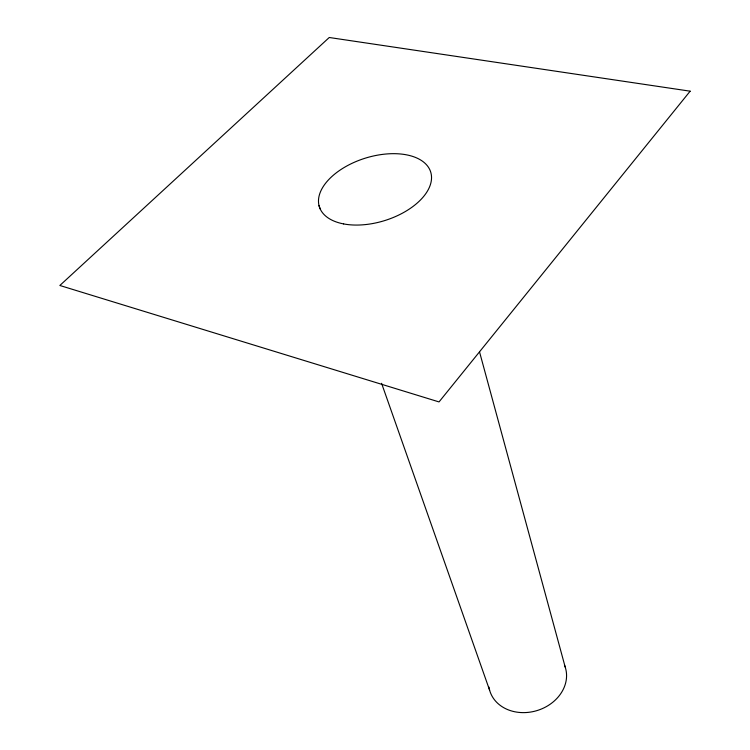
<?xml version="1.0" encoding="UTF-8"?>
<svg xmlns="http://www.w3.org/2000/svg" width="750" height="750" viewBox="0 0 750 750"><rect width="100%" height="100%" fill="white"/><g stroke="black" fill="none" stroke-linecap="round" stroke-linejoin="round"><path stroke-width="1.12" d="M319.012 205.584L320.175 208.903M381.581 383.316L489.609 690.197M479.55 351.938L565.181 667.022M564.431 665.025A39.534 32.709 -17.3 0 1 536.503 710.737A39.534 32.709 -17.3 0 1 488.944 687.066M690.15 91.181L439.031 401.925L59.85 285.478L329.25 37.5L690.15 91.181M343.631 223.922A58.322 32.681 -17.3 0 0 431.419 179.85A58.322 32.681 -17.3 0 0 349.978 164.325A58.322 32.681 -17.3 0 0 343.631 223.922"/></g></svg>
